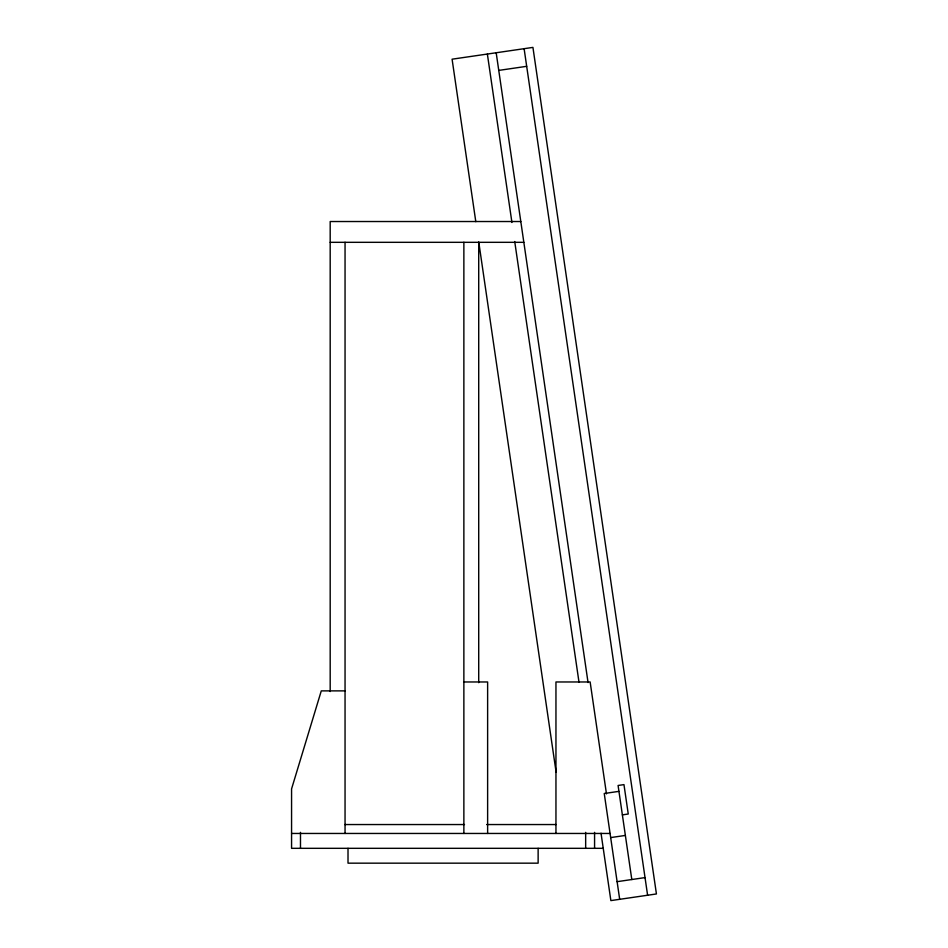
<?xml version="1.0" encoding="UTF-8"?>
<svg xmlns="http://www.w3.org/2000/svg" width="948" height="948" viewBox="0 0 948 948"><rect width="100%" height="100%" fill="white"/><g stroke="black" fill="none" stroke-linecap="round" stroke-linejoin="round"><path stroke-width="1.42" d="M498.755 70.401L526.685 66.324M618.937 791.355L604.243 793.5L619.684 899.308M622.374 814.865L628.251 814.012L623.962 784.612L618.084 785.477L631.806 879.531M610.678 837.582L625.372 835.437M617.112 881.676L645.031 877.599M520.808 221.524L330.188 221.524L330.188 691.542M330.188 242.321L523.841 242.321M463.868 681.968L487.627 681.968L487.627 833.458M345.048 690.879L321.277 690.879L291.569 788.902L291.569 848.318L603.023 848.318M344.811 824.547L464.496 824.547M486.656 824.547L556.109 824.547M291.569 833.458L610.074 833.458M524.114 48.692L647.603 895.244M606.471 793.891L590.142 681.968L555.955 681.968L555.955 833.458M496.183 52.756L588.056 682.548M487.367 54.048L511.932 222.484M514.717 241.515L579.027 682.37M601.032 833.233L610.868 900.6L656.431 893.952L532.93 47.4L452.089 59.191L475.801 221.678M478.787 242.178L556.097 772.087M594.574 832.368L594.574 848.318M585.663 832.368L585.663 848.318M538.132 848.318L538.132 863.166L348.011 863.166L348.011 848.318M478.716 242.261L478.716 682.667M463.868 242.261L463.868 833.458M345.048 242.261L345.048 833.458M300.48 832.368L300.48 848.318"/></g></svg>
